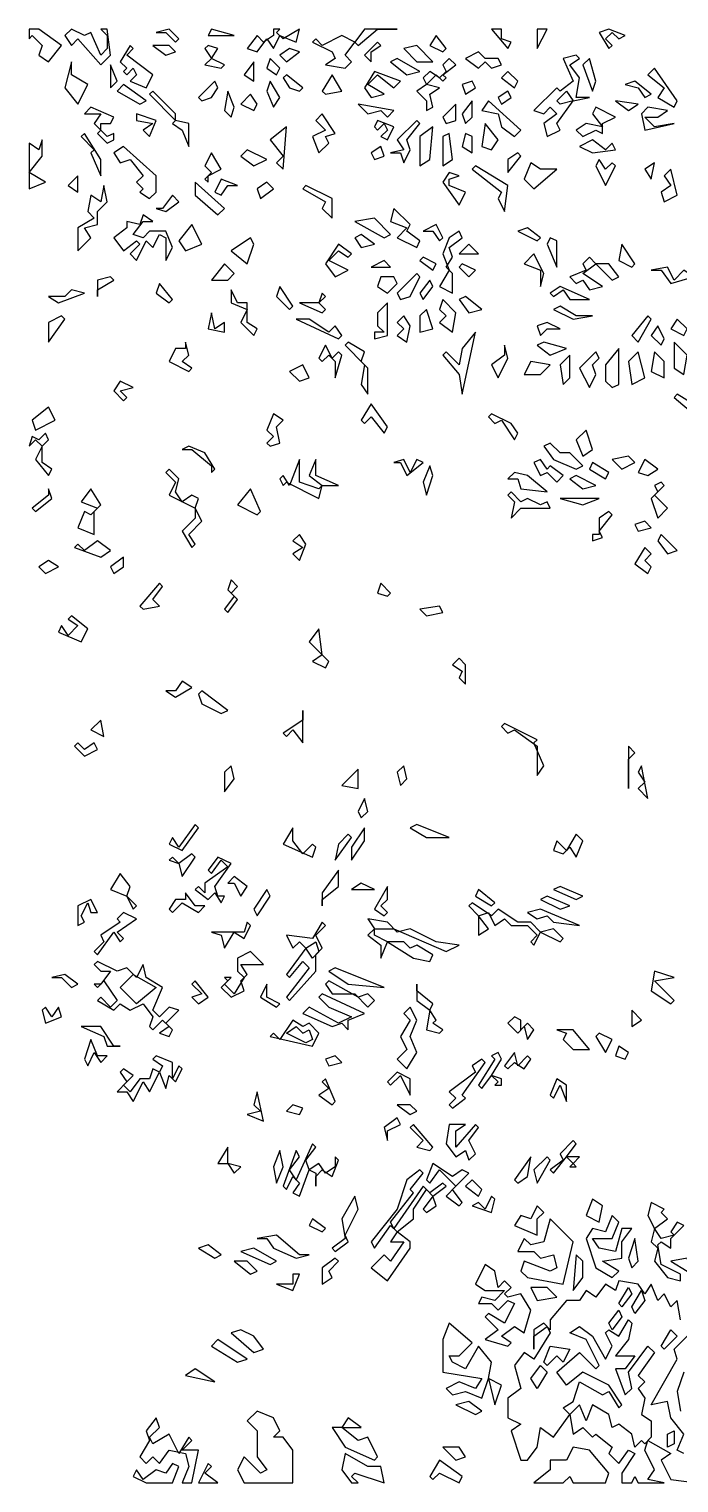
# Model space of a CAD drawing. Extents: x 0 to 446, y 1 to 447.
# Drawn here: x 0 to 199.5, y 1 to 447 of the extents above; entities that cross this region are included whole.
import ezdxf

# ---------------------------------------------------------------- set-up
doc = ezdxf.new("R2010")
doc.units = 0

msp = doc.modelspace()

# ---------------------------------------------------------------- linework, layer by layer
at = {"layer": 'MAHASHANKH_CUT'}
for points in [[(0, 447), (0, 444), (1, 445), (4, 442), (3, 439), (6, 437), (10, 442), (3, 447)], [(11, 445), (13, 442), (15, 444), (22, 436), (25, 439), (24, 447), (22, 447), (24, 445), (24, 441), (22, 439), (19, 446), (17, 445), (13, 447)], [(39, 446), (42, 446), (45, 443), (46, 444), (43, 447)], [(55, 445), (63, 445), (56, 447)], [(83, 447), (78, 444), (76, 446), (77, 447), (75, 447), (75, 445), (72, 443), (70, 445), (67, 441), (70, 440), (73, 444), (75, 441), (77, 445), (82, 443)], [(113, 447), (103, 447), (100, 443), (96, 445), (90, 442), (88, 444), (87, 443), (93, 440), (94, 438), (91, 436), (97, 435), (99, 437), (97, 439), (100, 443), (101, 442), (107, 447)], [(142, 447), (147, 441), (148, 443), (145, 444), (145, 447)], [(159, 447), (156, 447), (156, 441)], [(175, 446), (178, 441), (179, 442), (177, 444), (179, 446), (181, 444), (183, 445), (178, 447)], [(31, 442), (28, 437), (30, 435), (29, 434), (30, 433), (32, 435), (33, 433), (31, 431), (36, 429), (38, 433), (30, 439), (32, 441)], [(38, 442), (42, 439), (45, 440), (43, 442)], [(55, 442), (54, 441), (56, 438), (54, 436), (59, 435), (60, 436), (56, 438), (58, 441)], [(107, 443), (103, 439), (105, 437), (105, 440), (108, 442)], [(115, 441), (119, 437), (124, 437), (119, 442)], [(125, 445), (123, 442), (127, 440), (128, 441)], [(74, 438), (73, 435), (76, 433), (77, 435)], [(83, 440), (80, 441), (77, 439), (79, 437)], [(111, 437), (116, 433), (120, 434), (113, 438)], [(129, 438), (127, 436), (128, 434), (126, 432), (123, 434), (121, 432), (122, 430), (119, 428), (122, 425), (122, 422), (124, 423), (123, 427), (126, 429), (122, 430), (125, 433), (127, 431), (128, 432), (127, 433), (131, 436)], [(134, 438), (138, 435), (140, 437), (142, 435), (145, 436), (144, 438), (140, 438), (138, 440)], [(168, 439), (164, 438), (167, 431), (163, 428), (162, 429), (155, 422), (158, 421), (160, 423), (162, 421), (158, 418), (159, 414), (163, 416), (162, 418), (167, 425), (172, 426), (168, 426), (169, 432), (166, 436), (169, 438)], [(172, 438), (170, 436), (173, 428), (174, 431)], [(13, 437), (11, 429), (15, 424), (18, 430), (13, 433)], [(25, 436), (25, 429), (27, 431)], [(69, 437), (66, 433), (69, 431)], [(79, 433), (78, 432), (80, 429), (83, 428), (84, 429)], [(93, 433), (90, 428), (91, 427), (96, 428)], [(103, 429), (105, 426), (109, 427), (104, 430), (107, 433), (112, 429), (114, 431), (106, 434)], [(147, 434), (145, 432), (149, 429), (150, 431)], [(192, 435), (190, 433), (195, 429), (193, 426), (198, 423), (199, 425)], [(27, 428), (34, 424), (36, 425), (29, 430)], [(57, 431), (52, 426), (53, 425), (56, 426), (58, 429)], [(74, 431), (73, 428), (75, 423), (77, 426)], [(136, 431), (133, 430), (134, 427), (137, 429)], [(183, 430), (187, 429), (189, 426), (191, 427), (186, 431)], [(38, 428), (37, 427), (45, 419), (44, 418), (47, 416), (49, 411), (49, 418), (45, 419), (45, 421)], [(61, 428), (60, 422), (62, 420), (63, 423)], [(68, 427), (65, 424), (69, 422), (70, 424)], [(101, 424), (104, 421), (108, 422), (110, 420), (112, 422)], [(131, 424), (127, 420), (128, 418), (131, 419)], [(136, 425), (133, 421), (134, 418), (136, 420)], [(141, 425), (139, 422), (144, 421), (145, 417), (149, 414), (151, 416)], [(147, 428), (144, 426), (145, 424), (148, 426)], [(165, 428), (167, 425), (163, 424), (162, 425)], [(180, 425), (184, 422), (187, 424)], [(19, 423), (17, 421), (22, 421), (20, 418), (22, 416), (21, 415), (24, 412), (26, 413), (26, 415), (24, 414), (22, 416), (22, 418), (25, 418), (26, 420)], [(33, 421), (33, 419), (38, 418), (35, 416), (37, 414), (39, 419)], [(90, 421), (88, 419), (91, 416), (87, 414), (89, 409), (92, 412), (91, 414), (94, 415)], [(180, 420), (174, 423), (173, 421), (176, 417), (171, 418), (168, 416), (170, 414), (174, 416), (176, 415), (176, 418)], [(188, 421), (189, 416), (198, 418), (192, 417), (189, 420), (193, 420), (196, 422), (190, 423)], [(17, 415), (16, 414), (20, 410), (19, 409), (22, 402), (22, 407)], [(79, 417), (74, 413), (78, 408), (76, 406), (78, 404)], [(107, 419), (106, 417), (107, 416), (109, 418), (110, 416), (108, 414), (110, 413), (112, 417)], [(119, 419), (113, 413), (115, 410), (111, 409), (114, 409), (115, 406), (117, 410), (116, 413), (120, 418)], [(124, 417), (120, 414), (120, 405), (123, 407)], [(129, 415), (127, 414), (127, 405), (130, 407)], [(134, 415), (133, 411), (136, 409), (136, 414)], [(140, 418), (139, 411), (142, 410), (144, 413)], [(4, 413), (3, 410), (0, 412), (0, 398), (5, 400), (0, 403), (4, 408)], [(26, 409), (28, 406), (31, 407), (35, 402), (33, 400), (35, 398), (34, 397), (37, 395), (39, 397), (39, 402), (29, 411)], [(108, 411), (105, 409), (106, 407), (109, 408)], [(169, 411), (173, 409), (180, 410), (179, 412), (177, 410), (173, 413)], [(56, 409), (54, 405), (56, 403), (54, 401), (55, 400), (55, 402), (59, 404)], [(65, 408), (69, 405), (73, 407), (67, 410)], [(150, 409), (147, 407), (147, 403), (151, 408)], [(152, 401), (155, 398), (162, 404), (157, 404), (154, 406)], [(175, 407), (174, 405), (177, 399), (180, 405), (179, 406), (177, 404)], [(192, 406), (189, 404), (191, 401)], [(15, 402), (12, 399), (15, 397)], [(129, 403), (127, 400), (132, 393), (134, 397), (129, 399), (129, 401), (132, 402)], [(137, 405), (136, 404), (145, 397), (144, 395), (146, 391), (147, 399)], [(197, 404), (195, 402), (197, 399), (194, 397), (195, 394), (199, 396)], [(23, 399), (22, 394), (19, 396), (18, 391), (20, 389), (15, 386), (15, 379), (19, 383), (17, 386), (21, 387), (21, 391), (24, 394)], [(51, 400), (51, 396), (58, 390), (60, 392)], [(57, 397), (59, 396), (61, 399), (64, 399), (59, 401)], [(73, 400), (70, 398), (71, 395), (75, 398)], [(85, 399), (84, 398), (91, 394), (90, 392), (93, 389), (93, 395)], [(46, 394), (44, 396), (41, 392), (39, 392), (42, 391)], [(26, 383), (29, 379), (33, 382), (34, 381), (31, 378), (33, 376), (36, 382), (38, 380), (40, 384), (42, 383), (42, 376), (44, 380), (42, 385), (37, 385), (35, 383), (32, 384), (35, 388), (38, 388), (35, 390), (34, 387), (30, 388), (30, 386)], [(100, 388), (109, 383), (111, 384), (106, 389)], [(112, 392), (111, 388), (116, 386), (113, 383), (119, 380), (120, 382), (116, 385), (117, 387)], [(50, 387), (46, 382), (48, 379), (53, 381)], [(100, 383), (102, 380), (106, 381), (102, 384)], [(121, 385), (124, 385), (126, 382), (127, 383), (125, 387)], [(132, 385), (129, 383), (127, 378), (129, 373), (126, 368), (130, 366), (130, 372), (128, 374), (130, 377), (129, 380), (133, 383)], [(150, 385), (156, 382), (157, 383), (153, 386)], [(68, 383), (62, 379), (67, 375), (69, 381)], [(95, 381), (91, 375), (94, 371), (98, 373), (92, 376), (95, 379), (98, 377), (99, 378)], [(138, 378), (135, 381), (132, 378)], [(160, 383), (159, 381), (162, 374), (162, 382)], [(182, 381), (181, 376), (185, 374), (186, 375)], [(63, 372), (60, 375), (56, 370), (61, 370)], [(105, 374), (111, 374), (109, 376)], [(121, 377), (120, 376), (124, 373), (125, 375)], [(133, 375), (132, 374), (135, 371), (137, 373)], [(155, 378), (152, 375), (157, 373), (157, 368), (158, 372)], [(166, 371), (168, 369), (170, 370), (172, 367), (176, 368), (170, 372), (174, 375), (179, 370), (181, 371), (178, 375), (174, 375), (172, 377), (170, 375), (171, 373)], [(25, 371), (21, 370), (21, 365), (21, 367), (26, 370)], [(112, 371), (108, 371), (107, 368), (110, 366), (113, 369)], [(119, 372), (113, 366), (114, 364), (117, 365), (120, 371)], [(191, 373), (194, 373), (197, 369), (204, 371), (201, 373), (198, 370), (196, 374)], [(17, 366), (13, 367), (11, 365), (6, 365), (9, 363)], [(40, 369), (39, 366), (43, 363), (44, 364)], [(62, 367), (62, 363), (67, 361), (65, 357), (69, 353), (70, 355), (67, 357), (67, 363), (64, 363)], [(77, 368), (76, 365), (80, 361), (81, 362)], [(91, 361), (89, 363), (91, 365), (90, 366), (89, 363), (83, 363), (90, 360)], [(123, 370), (120, 366), (121, 364), (124, 368)], [(160, 366), (161, 365), (164, 367), (166, 364), (172, 364), (163, 368)], [(110, 363), (107, 360), (107, 356), (109, 354), (106, 354), (106, 352), (110, 353)], [(127, 364), (126, 361), (128, 359), (126, 357), (130, 354), (131, 360)], [(132, 364), (135, 360), (139, 361), (134, 365)], [(161, 361), (167, 358), (173, 359), (168, 359), (163, 362)], [(10, 359), (6, 357), (6, 351), (11, 358)], [(56, 360), (55, 355), (60, 354), (60, 357), (57, 355)], [(82, 358), (95, 352), (96, 353), (94, 356), (92, 354), (86, 358)], [(115, 359), (113, 357), (115, 355), (113, 353), (116, 351), (117, 356)], [(122, 361), (120, 359), (120, 354), (124, 355)], [(156, 356), (157, 353), (159, 355), (163, 355), (159, 357)], [(190, 359), (185, 353), (187, 351), (191, 358)], [(199, 358), (197, 355), (201, 353), (202, 355)], [(137, 354), (133, 349), (132, 344), (128, 348), (127, 347), (132, 341), (133, 335)], [(193, 356), (191, 353), (194, 350), (195, 352)], [(48, 351), (48, 349), (45, 349), (43, 345), (49, 342), (50, 343), (47, 345), (49, 347)], [(91, 350), (89, 346), (90, 345), (92, 347), (94, 345), (94, 340), (96, 347), (95, 348), (93, 346)], [(98, 351), (97, 350), (103, 344), (102, 338), (104, 335), (104, 343), (102, 345), (103, 348)], [(146, 350), (146, 347), (142, 344), (144, 340), (147, 346)], [(156, 350), (160, 347), (165, 349), (158, 351)], [(174, 348), (169, 343), (172, 337), (174, 341), (173, 344), (175, 346)], [(181, 349), (177, 344), (177, 339), (179, 337), (181, 338)], [(187, 348), (184, 345), (185, 338), (189, 340)], [(192, 348), (191, 342), (195, 340), (195, 345)], [(198, 351), (198, 343), (201, 341), (202, 347)], [(84, 344), (80, 342), (83, 339), (86, 340)], [(152, 341), (157, 341), (160, 344), (154, 345)], [(166, 347), (163, 344), (164, 338), (166, 340)], [(28, 339), (26, 336), (29, 333), (30, 334), (28, 336), (32, 337)], [(199, 335), (198, 334), (204, 329), (204, 324), (206, 321), (207, 323), (205, 325), (207, 330)], [(6, 331), (1, 327), (2, 324), (8, 327)], [(105, 332), (102, 327), (103, 326), (105, 328), (109, 323), (110, 325)], [(75, 329), (73, 324), (75, 322), (73, 320), (74, 319), (77, 320), (76, 325), (78, 327)], [(142, 329), (141, 328), (143, 326), (145, 327), (149, 321), (150, 323), (148, 326)], [(5, 323), (3, 321), (1, 322), (0, 319), (2, 321), (4, 319), (2, 315), (6, 310), (7, 312), (4, 314), (4, 319), (6, 321)], [(171, 324), (168, 321), (170, 316), (173, 318)], [(47, 318), (50, 318), (56, 313), (56, 311), (57, 312), (54, 317), (49, 319)], [(158, 319), (161, 315), (168, 312), (170, 313), (166, 317), (163, 317), (160, 320)], [(77, 309), (78, 307), (79, 308), (89, 303), (90, 307), (95, 307), (88, 310), (88, 315), (86, 310), (90, 307), (89, 306), (83, 308), (83, 315), (80, 307), (78, 310)], [(112, 314), (114, 314), (116, 310), (121, 314), (119, 315), (117, 311), (115, 315)], [(123, 313), (121, 308), (122, 304), (124, 310)], [(155, 314), (157, 310), (159, 311), (162, 308), (164, 310), (160, 313), (159, 312), (157, 315)], [(173, 314), (172, 312), (177, 309), (178, 311)], [(179, 315), (182, 312), (186, 314), (184, 316)], [(193, 312), (189, 315), (187, 311), (190, 310)], [(43, 312), (42, 311), (45, 308), (43, 304), (51, 300), (51, 297), (47, 293), (50, 288), (51, 289), (49, 292), (53, 296), (51, 300), (52, 303), (50, 304), (47, 302), (45, 305), (46, 309)], [(147, 309), (150, 309), (151, 306), (159, 305), (153, 310), (149, 311)], [(166, 309), (170, 306), (174, 307), (168, 310)], [(194, 308), (192, 307), (193, 305), (191, 303), (193, 297), (196, 300), (192, 304), (195, 307)], [(6, 306), (6, 304), (1, 300), (2, 299), (7, 303)], [(19, 306), (16, 302), (21, 300), (19, 298), (17, 299), (15, 294), (20, 292), (20, 299), (22, 301)], [(68, 306), (64, 301), (70, 298), (71, 299)], [(147, 304), (149, 302), (148, 297), (151, 300), (160, 300), (159, 302), (157, 301), (153, 303), (151, 302), (148, 305)], [(163, 303), (170, 301), (175, 303)], [(178, 299), (175, 297), (175, 292), (173, 292), (173, 290), (176, 291), (175, 293), (179, 298)], [(186, 295), (187, 293), (191, 294), (189, 296)], [(25, 287), (21, 290), (17, 287), (15, 289), (14, 288), (22, 285)], [(83, 292), (81, 290), (84, 288), (81, 286), (83, 284), (85, 289)], [(194, 292), (193, 290), (196, 286), (199, 287)], [(189, 288), (186, 283), (190, 280), (191, 282), (189, 284), (191, 286)], [(3, 282), (5, 280), (9, 282), (6, 284)], [(29, 285), (25, 282), (26, 280), (29, 282)], [(40, 277), (34, 270), (35, 269), (40, 270), (38, 272), (41, 276)], [(62, 278), (61, 275), (63, 273), (60, 269), (61, 268), (64, 272), (62, 274), (64, 276)], [(108, 277), (107, 274), (110, 273), (111, 274)], [(120, 269), (122, 267), (127, 268), (126, 270)], [(13, 267), (12, 266), (15, 264), (12, 261), (10, 264), (9, 262), (16, 259), (18, 263)], [(89, 263), (86, 259), (90, 255), (87, 253), (91, 251), (92, 253), (90, 255)], [(132, 254), (130, 252), (133, 250), (132, 248), (134, 246), (134, 252)], [(50, 245), (47, 247), (45, 244), (42, 244), (45, 242)], [(52, 243), (53, 240), (59, 237), (61, 238), (53, 244)], [(84, 238), (84, 235), (78, 231), (79, 230), (81, 232), (84, 228)], [(22, 235), (19, 232), (23, 230)], [(146, 234), (145, 233), (147, 231), (149, 232), (156, 227), (156, 218), (158, 221), (155, 228), (156, 229)], [(14, 227), (17, 224), (21, 226), (20, 228), (17, 226), (15, 228)], [(184, 227), (184, 214), (184, 223), (186, 225)], [(62, 221), (60, 219), (60, 213), (63, 217)], [(101, 220), (96, 215), (101, 214)], [(115, 221), (113, 219), (114, 215), (116, 217)], [(188, 221), (187, 219), (189, 216), (187, 214), (190, 211)], [(103, 211), (101, 207), (102, 205), (104, 207)], [(52, 202), (51, 203), (46, 196), (44, 199), (43, 197), (47, 195)], [(81, 202), (78, 197), (87, 193), (88, 196), (87, 197), (84, 194), (81, 198)], [(103, 202), (99, 196), (99, 192), (103, 198)], [(117, 202), (122, 199), (129, 199), (119, 203)], [(98, 200), (95, 197), (94, 192), (99, 199)], [(170, 198), (168, 200), (165, 195), (162, 198), (161, 195), (164, 194), (166, 196), (168, 193)], [(50, 194), (46, 191), (44, 193), (43, 192), (46, 191), (47, 187), (51, 193)], [(58, 193), (55, 189), (56, 188), (59, 192), (61, 190), (54, 185), (54, 182), (52, 184), (51, 183), (55, 180), (57, 182), (59, 179), (60, 181), (58, 181), (57, 184), (62, 191)], [(28, 188), (25, 183), (30, 181), (32, 177), (33, 178), (30, 181), (31, 184)], [(95, 189), (90, 182), (90, 178), (90, 180), (95, 184)], [(63, 187), (61, 185), (63, 185), (65, 181), (67, 184)], [(73, 183), (69, 177), (70, 175), (74, 181)], [(99, 183), (106, 183), (102, 185)], [(110, 184), (106, 177), (109, 175), (110, 176), (108, 178), (110, 180)], [(138, 183), (137, 181), (142, 178), (143, 179)], [(161, 183), (168, 180), (170, 181), (163, 184)], [(19, 180), (15, 178), (15, 172), (17, 173), (16, 175), (18, 179), (19, 176), (21, 176)], [(54, 178), (51, 178), (48, 182), (48, 180), (45, 180), (43, 177), (44, 176), (47, 179), (52, 176)], [(135, 178), (138, 175), (138, 169), (141, 171), (138, 175), (141, 176), (143, 172), (146, 174), (148, 172), (153, 172), (156, 169), (154, 167), (155, 166), (157, 170), (163, 167), (164, 168), (161, 171), (157, 170), (154, 173), (150, 173), (144, 177), (142, 175), (136, 179)], [(157, 180), (163, 177), (166, 178), (159, 181)], [(33, 174), (29, 176), (27, 174), (28, 173), (22, 169), (23, 167), (20, 164), (21, 163), (26, 170), (28, 167), (29, 168), (27, 170)], [(104, 174), (106, 171), (104, 169), (108, 166), (108, 162), (110, 167), (118, 162), (123, 161), (124, 163), (119, 166), (117, 165), (115, 167), (110, 167), (106, 169), (106, 171), (112, 171), (128, 164), (132, 166), (125, 167), (117, 171), (113, 170), (110, 173)], [(153, 176), (156, 174), (159, 175), (161, 173), (169, 172), (157, 177)], [(68, 172), (67, 173), (66, 170), (56, 170), (59, 169), (60, 165), (63, 170), (66, 168)], [(90, 173), (87, 168), (79, 169), (81, 165), (83, 167), (85, 165), (79, 157), (80, 156), (84, 161), (86, 159), (79, 150), (80, 149), (88, 158), (88, 163), (90, 165), (88, 169), (91, 172)], [(88, 167), (89, 164), (87, 162), (85, 165)], [(21, 161), (20, 160), (22, 158), (25, 158), (22, 154), (20, 154), (21, 153), (23, 155), (27, 149), (25, 147), (22, 150), (21, 149), (26, 146), (28, 148), (31, 146), (35, 148), (38, 144), (37, 141), (38, 140), (41, 143), (43, 141), (40, 139), (43, 138), (44, 140), (42, 142), (46, 146), (43, 147), (40, 144), (38, 146), (41, 153), (36, 156), (35, 160), (33, 156), (30, 159), (27, 158)], [(68, 164), (64, 162), (64, 158), (66, 156), (63, 151), (60, 154), (62, 156), (60, 156), (61, 155), (59, 153), (62, 150), (66, 152), (65, 155), (67, 157), (65, 160), (72, 160)], [(7, 156), (10, 156), (13, 153), (15, 154), (11, 157)], [(28, 153), (32, 157), (39, 153), (33, 148)], [(92, 158), (98, 154), (109, 153), (94, 159)], [(192, 158), (191, 152), (197, 148), (198, 149), (192, 155), (198, 156)], [(51, 155), (50, 154), (53, 151), (50, 150), (52, 148), (55, 150)], [(73, 154), (71, 150), (76, 147), (77, 148), (73, 150)], [(91, 154), (93, 151), (100, 151), (104, 147), (106, 149), (104, 151), (101, 150), (92, 155)], [(119, 154), (119, 149), (123, 146), (122, 140), (126, 139), (127, 140), (124, 142), (125, 143), (123, 146), (124, 148), (119, 152)], [(84, 145), (93, 141), (96, 142), (98, 140), (98, 143), (103, 145), (90, 151), (89, 150), (92, 147), (99, 144), (95, 142), (86, 147)], [(4, 146), (5, 142), (10, 144), (9, 147), (7, 144), (5, 147)], [(74, 138), (87, 135), (89, 139), (86, 142), (84, 141), (81, 143), (77, 137), (75, 139)], [(117, 147), (115, 145), (117, 143), (114, 138), (116, 134), (113, 131), (116, 128), (119, 133), (117, 138), (119, 143)], [(149, 144), (147, 142), (150, 139), (152, 141), (153, 137), (155, 140), (153, 142), (151, 140), (151, 143)], [(185, 146), (185, 141), (188, 143)], [(16, 141), (23, 138), (24, 135), (28, 135), (26, 135), (22, 141)], [(79, 139), (82, 141), (84, 139), (86, 140), (87, 137), (85, 136)], [(162, 140), (165, 139), (164, 137), (167, 134), (172, 134), (167, 140)], [(175, 139), (174, 138), (177, 133), (179, 137)], [(19, 137), (17, 131), (18, 129), (20, 133), (22, 130), (24, 132), (21, 132)], [(181, 135), (180, 132), (183, 131), (184, 133)], [(47, 128), (46, 129), (44, 125), (44, 130), (39, 132), (38, 131), (41, 129), (40, 127), (38, 128), (37, 125), (34, 125), (31, 121), (29, 123), (32, 126), (29, 128), (28, 127), (30, 124), (27, 121), (30, 121), (32, 118), (35, 124), (37, 121), (40, 127), (42, 122), (43, 126), (45, 124)], [(91, 131), (92, 129), (96, 130), (94, 132)], [(139, 131), (136, 129), (137, 127), (129, 121), (131, 119), (129, 117), (130, 116), (134, 119), (133, 120), (140, 130)], [(144, 133), (142, 132), (143, 131), (138, 123), (139, 122), (142, 126), (144, 124), (143, 123), (145, 123), (145, 125), (142, 126), (145, 131)], [(146, 129), (147, 128), (149, 130), (152, 128), (154, 131), (153, 132), (150, 129), (149, 133)], [(91, 125), (90, 124), (92, 122), (89, 120), (93, 117), (94, 118)], [(113, 127), (110, 124), (111, 123), (114, 126), (117, 120), (117, 125)], [(162, 125), (160, 120), (161, 119), (163, 123), (165, 118), (165, 123)], [(70, 121), (69, 117), (71, 115), (67, 114), (72, 112)], [(79, 115), (83, 114), (84, 116), (81, 117)], [(113, 117), (117, 114), (119, 115), (117, 117)], [(113, 113), (109, 110), (110, 106), (110, 109), (114, 111)], [(118, 111), (117, 110), (121, 106), (119, 104), (123, 103), (124, 104)], [(129, 111), (128, 105), (131, 101), (134, 103), (135, 100), (137, 102), (135, 106), (138, 110), (137, 111), (131, 104), (131, 109), (134, 111)], [(61, 104), (58, 99), (61, 99), (63, 96), (65, 98), (61, 99)], [(77, 103), (75, 98), (76, 93), (78, 98)], [(95, 100), (94, 101), (94, 98), (91, 96), (89, 99), (86, 97), (85, 100), (88, 104), (87, 105), (82, 94), (80, 97), (83, 101), (82, 103), (78, 92), (79, 91), (81, 95), (83, 93), (81, 90), (83, 89), (86, 97), (88, 96), (88, 92), (88, 95), (90, 97), (93, 95)], [(167, 106), (163, 102), (164, 100), (160, 97), (161, 96), (165, 101), (167, 99), (166, 98), (168, 98), (167, 99), (169, 101), (165, 101), (168, 105)], [(124, 99), (122, 94), (123, 93), (126, 97), (131, 92), (128, 89), (132, 86), (133, 87), (130, 91), (135, 96), (133, 97), (130, 95)], [(154, 101), (149, 94), (150, 93), (153, 95)], [(159, 101), (155, 97), (156, 93), (160, 100)], [(120, 97), (116, 94), (113, 85), (105, 75), (106, 73), (111, 80), (113, 78), (111, 75), (115, 75), (111, 69), (109, 71), (105, 67), (110, 63), (117, 73), (117, 75), (113, 78), (118, 82), (118, 85), (122, 91), (124, 89), (121, 85), (122, 84), (125, 86), (124, 89), (128, 92), (127, 93), (123, 90), (121, 92), (112, 79), (111, 81), (118, 90), (117, 91), (121, 96)], [(136, 94), (134, 92), (138, 89), (139, 91)], [(100, 89), (96, 82), (97, 76), (93, 73), (94, 72), (98, 75), (97, 77), (101, 85)], [(143, 88), (142, 89), (140, 85), (138, 87), (136, 86), (142, 84)], [(158, 84), (156, 86), (154, 82), (151, 83), (149, 80), (156, 77), (156, 82)], [(173, 88), (171, 83), (175, 81), (176, 86)], [(191, 87), (190, 83), (192, 79), (191, 75), (193, 73), (192, 69), (196, 64), (200, 63), (200, 65), (194, 68), (193, 74), (194, 75), (197, 73), (197, 76), (201, 80), (199, 81), (197, 78), (198, 77), (194, 76), (192, 79), (196, 82), (194, 84), (195, 85)], [(87, 82), (86, 80), (90, 78), (91, 79)], [(160, 82), (158, 75), (154, 74), (152, 76), (150, 72), (155, 72), (157, 70), (161, 71), (162, 67), (160, 66), (152, 69), (151, 66), (153, 64), (164, 62), (167, 75)], [(179, 83), (177, 78), (173, 79), (171, 76), (174, 67), (179, 64), (181, 66), (176, 69), (182, 70), (182, 75), (185, 79), (182, 79), (180, 72), (175, 73), (173, 76), (179, 76), (181, 81)], [(70, 76), (73, 76), (75, 73), (82, 70), (86, 71), (83, 71), (76, 77)], [(186, 76), (184, 70), (185, 67), (187, 69)], [(52, 73), (57, 70), (59, 71), (55, 74)], [(65, 72), (74, 68), (76, 69), (69, 73)], [(63, 69), (68, 65), (70, 66), (67, 69)], [(94, 70), (90, 67), (90, 62), (93, 64), (92, 66), (95, 69)], [(140, 68), (137, 62), (140, 60), (146, 60), (143, 57), (139, 58), (138, 56), (142, 56), (144, 54), (147, 57), (149, 56), (146, 50), (141, 53), (140, 52), (144, 48), (140, 45), (147, 43), (148, 44), (145, 46), (149, 49), (152, 47), (154, 54), (151, 59), (147, 58), (146, 59), (148, 61), (146, 63), (144, 61), (143, 66)], [(168, 71), (167, 60), (170, 64), (170, 69)], [(197, 69), (202, 66), (203, 67), (202, 70)], [(83, 65), (81, 65), (81, 62), (76, 62), (81, 60)], [(154, 61), (156, 57), (162, 58), (159, 61)], [(184, 61), (185, 59), (182, 55), (181, 56)], [(188, 60), (189, 57), (186, 53), (185, 55)], [(181, 54), (182, 52), (179, 48), (178, 50)], [(129, 50), (127, 45), (127, 35), (139, 33), (137, 30), (132, 32), (128, 30), (130, 28), (134, 29), (139, 27), (141, 33), (143, 25), (145, 31), (141, 33), (142, 38), (138, 43), (134, 36), (130, 38), (129, 40), (132, 40), (136, 44)], [(169, 49), (173, 46), (177, 39), (179, 43), (177, 47), (178, 48), (181, 46), (184, 51), (185, 50), (184, 45), (180, 40), (186, 40), (183, 36), (180, 36), (183, 28), (185, 30), (184, 35), (190, 43), (192, 41), (187, 34), (189, 32), (187, 30), (189, 27), (188, 22), (191, 20), (191, 15), (189, 13), (188, 14), (186, 12), (185, 16), (181, 19), (179, 18), (178, 22), (173, 25), (171, 20), (169, 25), (166, 22), (164, 24), (167, 26), (169, 32), (176, 28), (178, 29), (181, 24), (182, 25), (178, 31), (170, 35), (165, 31), (162, 35), (169, 41), (174, 36), (175, 37), (171, 45), (166, 47)], [(56, 43), (64, 38), (67, 39), (58, 45)], [(62, 47), (69, 41), (72, 42), (69, 46), (65, 48)], [(197, 48), (199, 46), (195, 42), (194, 43)], [(158, 38), (160, 43), (166, 42), (164, 38), (162, 40), (159, 37)], [(48, 34), (57, 32), (51, 36)], [(157, 37), (159, 35), (156, 30), (154, 33)], [(70, 23), (67, 20), (70, 17), (70, 9), (73, 5), (71, 4), (66, 9), (64, 5), (66, 1), (81, 1), (81, 11), (78, 15), (75, 15), (77, 17), (75, 21)], [(131, 25), (137, 22), (139, 23), (135, 26)], [(39, 21), (36, 17), (37, 14), (34, 9), (36, 7), (38, 9), (40, 7), (43, 11), (48, 10), (49, 6), (47, 1), (50, 1), (52, 11), (47, 11), (50, 14), (49, 15), (46, 10), (43, 16), (38, 13), (37, 15), (40, 18)], [(93, 18), (97, 12), (106, 8), (107, 9), (104, 15), (101, 14), (96, 18), (102, 18), (98, 21), (96, 18)], [(198, 17), (198, 13), (196, 12), (196, 16)], [(96, 5), (99, 1), (101, 1), (99, 3), (100, 4), (109, 1), (108, 6), (104, 6), (97, 10)], [(127, 12), (131, 8), (134, 9), (132, 12)], [(178, 4), (172, 11), (167, 12), (165, 8), (160, 8), (160, 5), (155, 1), (164, 1), (166, 3), (167, 1), (177, 1)], [(46, 6), (44, 7), (42, 4), (39, 5), (35, 2), (33, 5), (32, 3), (36, 1), (44, 1)], [(55, 7), (52, 1), (58, 1), (54, 4), (56, 6)], [(126, 8), (123, 3), (124, 2), (126, 4), (132, 1), (133, 3)]]:
    msp.add_lwpolyline(points, close=True, dxfattribs=at)
for points in [[(200, 51), (199, 57), (197, 55), (195, 59), (193, 57), (191, 62), (189, 59), (187, 62), (181, 63), (180, 60), (177, 62), (174, 58), (171, 60), (169, 57), (165, 57), (160, 51), (160, 48), (158, 50), (155, 48), (155, 42), (155, 46), (159, 49), (160, 47), (155, 39), (152, 41), (149, 37), (151, 30), (147, 27), (147, 21), (151, 19), (148, 17), (151, 8), (153, 8), (156, 12), (157, 18), (161, 15), (166, 22), (167, 16), (170, 18), (173, 15), (174, 16), (179, 12), (178, 10), (181, 7), (184, 11), (186, 10), (182, 4), (182, 1), (185, 1), (186, 3), (187, 1), (195, 1), (190, 2), (192, 5), (189, 11), (190, 14), (197, 10), (194, 8), (197, 2), (205, 1)], [(201, 10), (199, 11), (201, 16), (197, 21), (196, 26), (191, 25), (199, 39), (198, 42), (202, 46)], [(201, 35), (199, 29), (200, 23)]]:
    msp.add_lwpolyline(points, dxfattribs=at)

doc.saveas('drawing.dxf')
